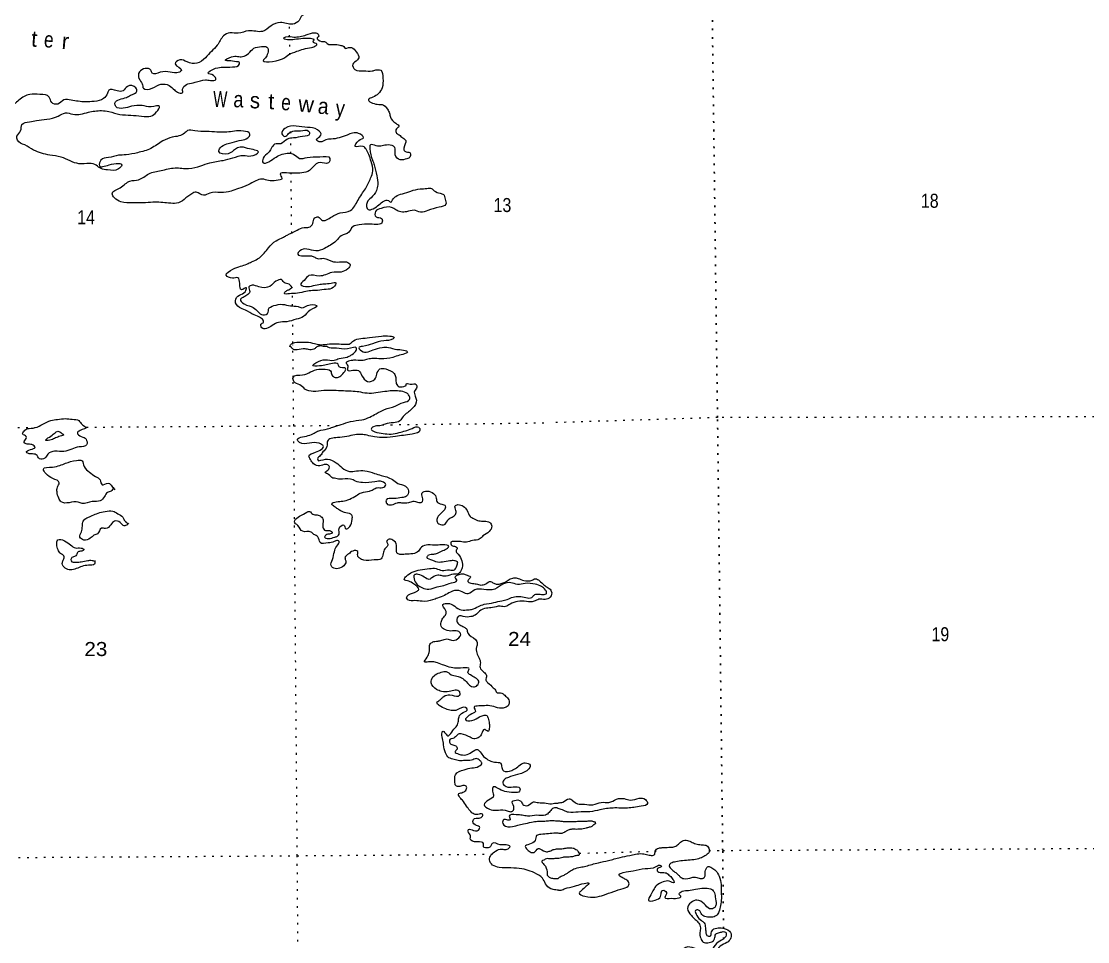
# Model space of a CAD drawing. Header units: feet. Extents: x 248627 to 501257, y -181930 to 5472.
# Drawn here: x 369084 to 382378, y -170220 to -158743 of the extents above; entities that cross this region are included whole.
import ezdxf
from ezdxf.enums import TextEntityAlignment as Align

# ---------------------------------------------------------------- set-up
doc = ezdxf.new("R2010")
doc.units = ezdxf.units.FT
doc.header["$LTSCALE"] = 70
doc.linetypes.add('DOTTED', pattern=[1.5, 0.3, -1.2])
doc.linetypes.add('MEDIUM_DASHED', pattern=[4.5, 3, -1.5])
for name, color, linetype, lineweight in [('39', 7, 'Continuous', 13), ('41', 7, 'MEDIUM_DASHED', 13), ('6', 7, 'DOTTED', 25), ('7', 7, 'DOTTED', 13)]:
    doc.layers.add(name, color=color, linetype=linetype, lineweight=lineweight)

msp = doc.modelspace()

# ---------------------------------------------------------------- linework, layer by layer
at = {"layer": '39'}
msp.add_line((372477.89, -162825.05), (372477.75, -162824.99), dxfattribs=at)
for points in [[(373422.31, -158448.32), (373331.04, -158514.58), (373197.36, -158571.62), (373071.6, -158622.45), (372926.98, -158633.39), (372866.24, -158612.44), (372778.74, -158559.81), (372754.88, -158574.39), (372703.71, -158633.8), (372583.72, -158670.43), (372546.67, -158731.58), (372467.08, -158777.47), (372313.8, -158756.35), (372197.95, -158798.94), (372090.63, -158867.53), (371917.52, -158860.91), (371789.37, -158891.65), (371684.69, -158887.69), (371604.96, -158925.53), (371526.68, -159039.86), (371453.74, -159117.84), (371378.83, -159197.87), (371273.52, -159266.42), (371150.48, -159248.73), (371059.46, -159222.35), (371002.11, -159273.84), (371080.09, -159354.85), (371054.34, -159375.5), (370937.68, -159375.81), (370815.02, -159378.25), (370716.69, -159390.28), (370699.87, -159352.35), (370555.44, -159373.35), (370550.95, -159453.99), (370590.45, -159521.68), (370605.6, -159577.76), (370714.22, -159577.62), (370823.89, -159527.1), (370926.79, -159543.18), (370992.21, -159598.26), (371049.2, -159633.38), (371097.38, -159628.39), (371094.95, -159606.29), (371100.29, -159569.93), (371249.86, -159502.51), (371378.05, -159473.78), (371442.51, -159478.54), (371508.67, -159467.15), (371479.56, -159417.39), (371412.67, -159390.52), (371506.03, -159328.25), (371598.29, -159314.33), (371714.91, -159312.01), (371804.71, -159273.97), (371804.44, -159259.88), (371767.97, -159246.51), (371667.17, -159234.42), (371630.9, -159231.11), (371702.44, -159185.39), (371841.18, -159182.62), (371914.85, -159142.9), (371984.04, -159079.09), (372080.17, -159057.04), (372144.7, -159065.82), (372161.33, -159093.68), (372150.41, -159154.32), (372136.95, -159186.81), (372103.42, -159221.71), (372340.54, -159208.93), (372420.01, -159157.01), (372517.8, -159116.8), (372603.77, -159088.91), (372701.95, -159068.83), (372757.79, -159043.55), (372769.55, -159027.2), (372743.18, -159015.65), (372720.67, -158995.96), (372736.38, -158975.51), (372687.77, -158958.35), (372593.23, -158958.22), (372488.86, -158970.36), (372400.39, -158972.12), (372351.71, -158950.94), (372383.61, -158936.21), (372482.22, -158938.27), (372636.58, -158911.04), (372738.67, -158884.84), (372775.06, -158894.18), (372789.9, -158934.16), (372772.03, -158946.6), (372827.24, -158993.83), (372873.57, -158996.94), (372898.16, -159020.62), (372978.82, -159031.09), (373055.42, -159039.64), (373104.02, -159056.8), (373122.62, -159082.6)], [(373122.62, -159082.6), (373198.8, -159069.01), (373260.19, -159124.17), (373289.76, -159198.09), (373274.18, -159224.58), (373214.85, -159278.12), (373242.26, -159344.03), (373353.19, -159359.95), (373457.83, -159361.9), (373503.85, -159348.9), (373564.28, -159353.74), (373592.27, -159449.84), (373582.51, -159570.87), (373533.66, -159646.35), (373466.06, -159687.97), (373412.31, -159717.24), (373522.08, -159777.48), (373582.48, -159780.3), (373647.93, -159837.4), (373673.06, -159889.26), (373686.09, -159939.35), (373751.85, -160012.55), (373790.86, -160054.06), (373759.26, -160084.9), (373756.05, -160127.26), (373792.86, -160158.74), (373841.84, -160196.03), (373876.64, -160227.56), (373852.31, -160322.69), (373865.14, -160362.72), (373929.9, -160383.58), (373915.05, -160448.32), (373889.06, -160456.89), (373808.86, -160470.57), (373745.3, -160407.39), (373739.51, -160314.87), (373656.46, -160284.3), (373505.8, -160295.36), (373435.2, -160284.68), (373428, -160329.13), (373462.94, -160473.43), (373482.18, -160533.46), (373516.93, -160667.69), (373527.12, -160780.27), (373510.41, -160853.1), (373443.73, -160943.03), (373394.54, -161000.4), (373408.33, -161090.75), (373472.48, -161079.4), (373541.93, -161029.69), (373605.43, -160984.12), (373659.57, -160974.98), (373688.14, -160996.57), (373721.56, -160955.63), (373751.18, -160926.84), (373835.02, -160892.95), (373940.97, -160858.62), (374057.14, -160832.14), (374139.5, -160826.48), (374197.85, -160827.33), (374232.57, -160854.83), (374307.62, -160887.57), (374346.09, -160900.9), (374369.36, -160960.85), (374376.59, -161023.14), (374292.83, -161061.06), (374152.8, -161102.11), (374060.65, -161122.06), (373979.76, -161099.51), (373885.57, -161117.49), (373817.2, -161118.86), (373752.36, -161093.97), (373699.46, -161062.8), (373570.97, -161075.43), (373499.31, -161115.11), (373506.61, -161181.43), (373575.36, -161200.2), (373584.21, -161242.31), (373435.91, -161271.44), (373297.29, -161280.24), (373215.27, -161304.03), (373166.3, -161373.47), (373072.57, -161415.61), (373009.41, -161479.3), (372938.02, -161533.08), (372864.39, -161574.82), (372756.35, -161605.17), (372643.29, -161583.25), (372555.2, -161605.14), (372531.88, -161647.9), (372600.63, -161666.67), (372731.59, -161678.16), (372776.29, -161701.43), (372848.64, -161697.98), (372976.16, -161739.75), (373076.77, -161741.77), (373137.14, -161742.58)], [(369128.54, -160283.81), (369034.89, -160225.26), (369029.91, -160175.02), (369074.89, -160107.66), (369091.53, -160030.81), (369185.38, -159994.7), (369273.63, -159980.86), (369402.05, -159964.21), (369542.11, -159925.17), (369633.87, -159885.08), (369726.71, -159901.36), (369919.36, -159877.39), (370083.89, -159855.99), (370176.66, -159868.24), (370312.11, -159903.81), (370451.08, -159913.12), (370584.1, -159926.58), (370698.71, -159924.3), (370770.14, -159872.54), (370807.03, -159803.33), (370702.51, -159807.43), (370591.62, -159793.52), (370459.02, -159802.2), (370354.88, -159826.43), (370261.97, -159806.13), (370251.11, -159764.05), (370396.55, -159690.67), (370446.36, -159665.51), (370525.83, -159613.59), (370513, -159573.57), (370408.01, -159553.5), (370352.75, -159608.98), (370278.35, -159610.46), (370173.56, -159600.46), (370158.17, -159637.02), (370109.2, -159706.46), (369993.2, -159740.99), (369880.67, -159747.26), (369705.24, -159724.57), (369614.68, -159722.35), (369537.22, -159774.23), (369462.4, -159753.57), (369432.98, -159687.7), (369315.67, -159653.79), (369188.95, -159654.3), (369053.52, -159725.46), (368996.06, -159770.91), (368907.55, -159770.66), (368827.42, -159788.36), (368716.68, -159782.51), (368648.08, -159771.8), (368569.93, -159787.45), (368567.22, -159855.97), (368650, -159872.45), (368704.95, -159905.59), (368626.64, -159913.19), (368522.2, -159921.31), (368440.06, -159939.06), (368379.74, -159940.26), (368467.45, -159898.23), (368492.93, -159863.49), (368435.83, -159822.34), (368256.49, -159805.77), (368169.83, -159797.43), (368064.97, -159783.4), (368010.95, -159798.57), (367944.94, -159818.01), (367973.97, -159863.75), (368014.15, -159860.94), (368059, -159892.27), (367998.98, -159909.57), (367872.19, -159906.06), (367793.58, -159897.55), (367660.68, -159890.13), (367548.11, -159894.38), (367421.9, -159921.06), (367309.22, -159919.28), (367166.84, -159942.25), (367072.68, -159962.25), (366958.03, -159962.52), (366831.12, -159952.96), (366752.2, -159928.35), (366691.19, -159893.32), (366626.04, -159852.32), (366559.23, -159829.49), (366460.55, -159823.4), (366342.96, -159775.39), (366326.65, -159763.63), (366303.11, -159689.59), (366266.3, -159658.1), (366221.14, -159610.67), (366204.75, -159594.88), (366150, -159571.81), (366139.1, -159527.72), (366082.3, -159502.67), (366039.92, -159495.46), (366039.42, -159469.29)], [(372459.28, -162060.16), (372408.13, -162014.86), (372371.78, -162007.53), (372326.7, -161964.13), (372258.68, -161983.6), (372183.46, -162047.53), (372046.81, -162054.28), (371959.92, -162033.86), (371922.06, -162052.73), (371931.26, -162112.97), (371893.9, -162158.01), (371848.15, -162185.1), (371816.4, -162207.89), (371861.75, -162265.39), (371975.27, -162311.46), (372034.62, -162364.65), (372093.7, -162403.75), (372161.45, -162370.18), (372164.78, -162333.87), (372232.3, -162288.22), (372340.62, -162271.96), (372439.53, -162290.13), (372534.26, -162300.33), (372578.77, -162313.54), (372684.68, -162277.2), (372773.5, -162293.55), (372683.94, -162343.67), (372603, -162423.82), (372511.12, -162457.87), (372393.02, -162488.41), (372290.59, -162496.5), (372212.9, -162536.3), (372080.65, -162563.1), (372071.8, -162520.99), (372103.47, -162494.18), (372076.41, -162446.39), (371985.04, -162401.89), (371877.32, -162343.62), (371802.27, -162310.87), (371752.44, -162229.3), (371803.34, -162155.79), (371872.95, -162114.13), (371890.12, -162065.45), (371830.26, -162090.81), (371806.61, -162010.73), (371783.15, -161940.71), (371714.86, -161946.1), (371639.73, -161909.33), (371722.76, -161833.17), (371896.54, -161769.29), (371954.36, -161741.96), (372030.11, -161706.22), (372111.17, -161632.11), (372166.28, -161568.58), (372259.1, -161478.12), (372352.8, -161433.97), (372398.58, -161408.89), (372522.14, -161348.03), (372609.96, -161312.05), (372670.28, -161310.85), (372717.65, -161263.59), (372742.49, -161194.62), (372784.48, -161181.7), (372827.44, -161219.11), (372955.43, -161180.31), (373059.11, -161131.93), (373189.27, -161101.15), (373281.36, -160972.44), (373373.18, -160829.65), (373439.05, -160697.44), (373465.51, -160608.3), (373445.18, -160491.91), (373417.32, -160401.84), (373381.91, -160338.1), (373345.02, -160302.59), (373246.46, -160302.53), (373291.32, -160229.14), (373348.98, -160193.76), (373289.63, -160140.57), (373145.2, -160161.57), (372947.02, -160211.83), (372880.82, -160221.2), (372812.92, -160246.72), (372764.12, -160219.5), (372819.39, -160164.03), (372777.87, -160096.38), (372652.55, -160064.64), (372511.45, -160049.33), (372371.2, -160078.3), (372332.29, -160147.54), (372369.06, -160177.02), (372416.66, -160141.83), (372488.47, -160110.2), (372564.84, -160106.66), (372665.53, -160112.71), (372678.25, -160146.7), (372588.34, -160178.69)], [(372588.34, -160178.69), (372478.06, -160197), (372401.92, -160212.61), (372318.5, -160268.65), (372242.21, -160276.21), (372198.97, -160329.43), (372165.75, -160380.43), (372098.65, -160448.22), (372097.75, -160506.64), (372167.94, -160495.18), (372259.32, -160434.96), (372421.35, -160387.43), (372481.97, -160402.33), (372553.31, -160451.26), (372645.65, -160441.36), (372804.39, -160432.16), (372931.52, -160453.8), (372912.45, -160508.55), (372807.74, -160502.58), (372720.3, -160558.69), (372674.86, -160601.89), (372484.42, -160635.89), (372391.85, -160633.7), (372309.6, -160645.41), (372332.79, -160701.33), (372262.88, -160726.89), (372164.35, -160728.85), (372087.56, -160710.24), (372007.51, -160731.98), (371911.92, -160782.21), (371790.11, -160828.94), (371700.16, -160858.92), (371569.77, -160877.63), (371433.11, -160884.38), (371355.19, -160912.11), (371263.94, -160873.65), (371207.99, -160892.89), (371019.15, -161011.43), (370920.55, -161009.37), (370725.24, -160999.16), (370602.66, -161005.63), (370473.94, -161006.18), (370324.83, -160993.03), (370245.42, -160942.25), (370216.31, -160892.49), (370315.46, -160818.02), (370438.59, -160735.01), (370544.89, -160718.8), (370674.21, -160643.73), (370826.3, -160602.44), (371000.69, -160570.77), (371169.79, -160577.48), (371320.02, -160544.28), (371433.98, -160507.77), (371598.32, -160476.31), (371722.45, -160445.64), (371854.62, -160414.82), (371945.26, -160421.07), (372038.92, -160374.9), (371905.25, -160327.22), (371810.4, -160310.98), (371752.55, -160336.3), (371661.13, -160394.51), (371547.91, -160364.54), (371563.19, -160321.94), (371646.72, -160271.95), (371712.77, -160254.52), (371828.86, -160224.02), (371906.78, -160196.29), (371934.04, -160149.43), (371852.85, -160110.77), (371645.93, -160124.96), (371396.33, -160115.83), (371245.33, -160108.76), (371156.75, -160104.49), (371119.16, -160137.45), (370965.25, -160188.85), (370847.42, -160233.49), (370700.35, -160327.04), (370532.41, -160380.72), (370390.11, -160407.72), (370295.68, -160413.63), (370169.5, -160442.32), (370075.53, -160472.39), (370058.78, -160543.2), (370179.27, -160532.75), (370336.23, -160535.67), (370294.88, -160582.81), (370160.36, -160595.56), (370077.57, -160579.08), (370018.45, -160537.97), (369933.54, -160515.49), (369802.84, -160518.09), (369580.01, -160435.93), (369438.72, -160410.55), (369236.38, -160348.12), (369128.54, -160283.81)], [(373137.14, -161742.58), (373184.04, -161775.88), (373152.86, -161828.86), (373073.16, -161868.71), (372956.61, -161875.06), (372876.68, -161902.83), (372796.52, -161918.52), (372669.69, -161912.99), (372608.47, -161972.61), (372567.28, -162027.81), (372597.75, -162043.31), (372702.35, -162043.24), (372794.5, -162023.28), (372860.74, -162015.92), (372947.05, -162006.15), (373005.32, -162002.98), (372972.21, -162060.02), (372886.21, -162085.9), (372777.82, -162098.13), (372693.41, -162101.82), (372607.21, -162117.63), (372502.96, -162135.82), (372428.6, -162139.31), (372364.18, -162136.57), (372385.73, -162105.93), (372417.59, -162089.19), (372465.27, -162058.03)], [(372452.61, -162810.76), (372433.08, -162795.73), (372468.54, -162756.76), (372564.86, -162744.78), (372639.26, -162743.3), (372740.18, -162761.43), (372802.78, -162774.28), (372895.2, -162768.41), (373023.89, -162765.85), (373116.46, -162768.03), (373184.71, -162760.63), (373224.27, -162725.61), (373316.27, -162697.6), (373422.68, -162687.43), (373573.18, -162668.32), (373679.79, -162668.21), (373732.45, -162687.3), (373718.65, -162701.67), (373604.46, -162726.1), (373462.35, -162763.16), (373338.26, -162795.84), (373292.32, -162812.86), (373306.89, -162838.75), (373383.88, -162867.43), (373471.85, -162839.5), (373581.9, -162809.11), (373660.36, -162809.57), (373763.41, -162833.69), (373850.06, -162842.04), (373896.85, -162869.3), (373880.99, -162881.7), (373798.97, -162905.48), (373717.07, -162935.31), (373564.48, -162950.43), (373471.91, -162948.24), (373403.66, -162955.64), (373345.62, -162970.9), (373224.9, -162969.27), (373164.8, -162982.55), (373132.9, -162997.28), (373153.82, -163039.16), (373148.78, -163091.62), (373217.22, -163094.28), (373285.7, -163098.96), (373331.17, -163162.5), (373398.91, -163233.65), (373490.9, -163205.64), (373515.81, -163140.7), (373554.84, -163077.49), (373627.26, -163078.06), (373732.97, -163136.37), (373751.95, -163182.31), (373755.19, -163246.69), (373782.21, -163292.47), (373850.66, -163295.14), (373882.48, -163276.38), (373880.28, -163266.35), (373932.6, -163267.33), (374007.11, -163271.89), (374013.79, -163305.99), (373986.53, -163352.85), (373993.79, -163417.15), (374010.83, -163467.15), (373962.45, -163566.79), (373911.05, -163614.13), (373883.28, -163634.83), (373843.76, -163671.86), (373802.53, -163725.04), (373722.52, -163748.79), (373618.23, -163764.96), (373552.26, -163786.41), (373474.04, -163798.04), (373446.42, -163826.78), (373489.3, -163860.16), (373594.32, -163882.24), (373693.04, -163890.34), (373795.24, -163870.18), (373955.18, -163818.67), (374039.4, -163804.91), (374054.17, -163840.86), (373958.53, -163889.08), (373749.92, -163919.42), (373609.36, -163932.28), (373488.52, -163924.62), (373393.59, -163904.36), (373325, -163893.64), (373242.63, -163899.31), (373142.44, -163919.43), (373024.04, -163933.87), (372945.81, -163945.49), (372900.14, -163976.61), (372893.4, -164045.21), (372844.4, -164112.64), (372811.06, -164157.61), (372777.65, -164198.55), (372790.21, -164224.48)], [(372775.17, -162795.59), (372745.36, -162821.74), (372679.27, -162837.15), (372622.78, -162828.21), (372522.43, -162840.27), (372476.03, -162833.14), (372451.48, -162811.48)], [(373493.2, -164486.38), (373336.47, -164495.55), (373251.64, -164477.1), (373186.76, -164450.19), (373056.06, -164452.8), (372987.43, -164440.06), (372967.28, -164438.45), (372914.12, -164393.19), (372873.4, -164367.82), (372905.04, -164339), (372922.17, -164288.31), (372877.55, -164269.06), (372805.44, -164284.6), (372728.53, -164259.95), (372687.28, -164206.39), (372670.39, -164164.44), (372751.94, -164116.5), (372848.97, -164036.03), (372796.08, -164004.86), (372677.37, -164003.19), (372550.46, -163993.64), (372527.81, -163965.9), (372661.49, -163908.86), (372793.08, -163847.84), (372901.28, -163825.55), (372967.21, -163802.08), (373071.23, -163771.82), (373187.17, -163733.26), (373327.57, -163712.34), (373427.5, -163678.13), (373509.17, -163636.23), (373612.77, -163583.82), (373744.71, -163540.92), (373850.43, -163494.51), (373924.18, -163458.81), (373912.97, -163398.62), (373882.35, -163375.06), (373795.43, -163352.62), (373616.55, -163360.21), (373393.66, -163380.76), (373292.78, -163364.64), (373101.45, -163352.34), (372978.64, -163346.73), (372853.94, -163347.2), (372723.4, -163357.85), (372620.23, -163327.69), (372556.9, -163276.59), (372481.7, -163235.79), (372472.66, -163183.61), (372590.72, -163151.06), (372690.6, -163114.83), (372792.53, -163080.58), (372844.85, -163081.56), (372939.78, -163101.82), (372956.82, -163151.82), (372997.65, -163183.23), (373105.12, -163122.69), (373126.28, -163071.93), (373045.39, -163049.37), (373034.76, -163019.37), (372964.19, -163010.71), (372799.81, -163040.16), (372717.21, -163033.75), (372756.85, -163002.75), (372874.76, -162962.14), (372983.53, -162970.05), (373047.45, -162946.62), (373145.67, -162928.56), (373193.51, -162905.45), (373250.94, -162857.99), (373264.24, -162817.45), (373149.75, -162825.77), (373012.82, -162818.43), (372926.25, -162814.11), (372885.63, -162791.7)], [(372774.35, -162795.61), (372780.48, -162794.15), (372790.99, -162790.64), (372812.01, -162787.14), (372845.87, -162791.81), (372866.89, -162791.81), (372888.2, -162792.11)], [(369156.56, -163821.08), (369256.12, -163809.5), (369351.87, -163767.32), (369451.56, -163721.03), (369533.77, -163707.31), (369632.14, -163697.3), (369718.8, -163705.64), (369799.54, -163720.14), (369844.81, -163773.62), (369895.77, -163808.85), (369815.99, -163844.67), (369782.38, -163875.55), (369831.49, -163918.88), (369890.49, -163953.95), (369897.83, -164022.27), (369805.83, -164050.29), (369711.79, -164076.32), (369615.85, -164108.44), (369499.07, -164102.71), (369415.31, -164140.63), (369376.02, -164189.74), (369309.78, -164197.1), (369270.61, -164147.53), (369202.02, -164136.82), (369147.31, -164115.75), (369196.96, -164082.54), (369254.81, -164057.23), (369215.92, -164021.75), (369155.44, -164014.9), (369116.77, -163991.5), (369146.05, -163944.6), (369145.55, -163918.43), (369100.78, -163891.13), (369118.15, -163852.52), (369161.77, -163819.43)], [(369598.75, -163908.9), (369537.96, -163926.73), (369486.1, -163949.92), (369420.09, -163969.36), (369389.89, -163967.94), (369433.36, -163926.8), (369494.85, -163881.27), (369540.6, -163854.18), (369589.39, -163881.41), (369613.87, -163899.04), (369597.97, -163909.43)], [(370233.82, -164553.28), (370204.54, -164600.18), (370156.63, -164619.26), (370119.34, -164668.33), (370068.06, -164721.71), (369965.67, -164731.81), (369843.44, -164756.39), (369792.82, -164739.27), (369680.3, -164745.54), (369579.49, -164733.45), (369550.5, -164689.72), (369528.85, -164609.6), (369533.81, -164553.12), (369556.86, -164496.27), (369477.41, -164443.48), (369389.72, -164380.78), (369358.52, -164327.03), (369472.67, -164300.59), (369636.71, -164253.02), (369770.81, -164218.13), (369841.3, -164222.77), (369866.82, -164294.76), (369932.5, -164363.94), (370010.03, -164420.79), (370065.08, -164459.97), (370090.4, -164521.9), (370168.48, -164502.22), (370213.44, -164539.59), (370248.51, -164585.21)], [(372790.21, -164224.48), (372902.47, -164204.12), (373009.88, -164246.29), (373085.54, -164311.24), (373174.9, -164355.78), (373261.29, -164350.03), (373367.86, -164347.91), (373485.13, -164379.81), (373570.08, -164404.3), (373638.83, -164423.07), (373709.9, -164457.9), (373777.17, -164504.9), (373872.37, -164539.25), (373909.71, -164598.92), (373884.8, -164663.86), (373828.81, -164681.09), (373728.46, -164693.15), (373632.29, -164713.19), (373639.13, -164755.35), (373699.8, -164772.26), (373771.73, -164746.67), (373822, -164745.66), (373914.49, -164743.82), (373970.48, -164726.6), (374025.04, -164739.61), (374077.32, -164738.57), (374086.3, -164682), (374081.13, -164621.69), (374141.07, -164600.36), (374224.12, -164630.93), (374257.44, -164690.68), (374262.23, -164730.86), (374327.23, -164763.8), (374369.88, -164785.1), (374368.44, -164815.34), (374311.4, -164882.93), (374274.04, -164927.98), (374267.07, -164984.51), (374328.12, -165021.55), (374366.17, -165012.74), (374405.31, -164955.57), (374496.62, -164891.33), (374501.73, -164842.89), (374492.57, -164784.68), (374526.49, -164769.9), (374593.26, -164790.73), (374640.51, -164842.15), (374680.13, -164915.87), (374722.9, -164943.21), (374787.78, -164970.11), (374856.26, -164974.79), (374923, -164993.6), (374947.97, -165037.41), (374917.06, -165104.48), (374839.64, -165158.38), (374792.19, -165201.62), (374710.02, -165217.35), (374631.95, -165237.03), (374559.41, -165230.42), (374480.91, -165227.95), (374438.88, -165238.86), (374449.7, -165278.92), (374498.22, -165292.05), (374516.67, -165309.81), (374503.28, -165346.32), (374530.23, -165388.07), (374576.04, -165469.73), (374579.7, -165556.25), (374550.65, -165615.23), (374522.89, -165635.92), (374472.62, -165636.92), (374378.53, -165660.95), (374332.21, -165657.84), (374275.76, -165650.91), (374211.87, -165676.35), (374170.11, -165701.34), (374107.2, -165672.39), (374032.15, -165639.65), (373987.95, -165642.54), (373987.36, -165717.07), (374083.59, -165805.77), (374166.42, -165824.26), (374268.43, -165794.04), (374350.56, -165776.29), (374446.54, -165746.19), (374512.32, -165714.67), (374510.08, -165702.63), (374493.57, -165680.81), (374553.05, -165635.32), (374607.38, -165636.25), (374658.03, -165655.38), (374684.44, -165668.95), (374668.85, -165695.44), (374649.32, -165726.04), (374689.99, -165749.4), (374756.54, -165758.14), (374813.15, -165773.13)], [(374523.99, -165482.85), (374483.51, -165469.56), (374427.2, -165470.68), (374332.97, -165486.65), (374252.46, -165484.23), (374213.91, -165466.87), (374142.77, -165428.01), (374162.3, -165397.41), (374226.45, -165386.07), (374270.46, -165373.11), (374340.26, -165341.51), (374368.22, -165330.88), (374413.7, -165289.7), (374340.89, -165269), (374264.56, -165274.55), (374153.89, -165272.72), (374071.91, -165298.52), (374034.66, -165349.61), (373964.86, -165381.2), (373870.47, -165389.12), (373804.12, -165390.45), (373767.54, -165371.04), (373761.72, -165276.5), (373716.21, -165210.95), (373655.74, -165204.1), (373638.14, -165230.63), (373654.84, -165262.52), (373617.71, -165319.64), (373596.74, -165380.48), (373569.78, -165443.44), (373483.59, -165459.25), (373352.89, -165461.86), (373302.16, -165438.7), (373277.42, -165406.97), (373278.43, -165354.59), (373215.94, -165347.78), (373166.33, -165383), (373118.91, -165428.25), (373130.01, -165482.4), (373102.78, -165531.28), (372964.42, -165554.17), (372945.86, -165530.37), (372962.54, -165455.53), (372986.8, -165356.37), (373015.65, -165287.32), (373044.74, -165230.36), (373026.37, -165216.63), (372984.38, -165229.55), (372908.28, -165247.17), (372807.59, -165241.12), (372782.15, -165173.16), (372731.23, -165139.94), (372696.51, -165112.43), (372591.72, -165102.44), (372530.02, -165031.17), (372488.88, -164983.65), (372536.02, -164924.31), (372603.74, -164888.73), (372677.52, -164855.04), (372718.39, -164888.46), (372770.86, -164897.49), (372819.5, -164916.66), (372846.49, -164960.42), (372844.19, -165051.09), (372875.16, -165092.77), (372925.43, -165091.77), (372958.21, -165123.33), (372938.3, -165133.8), (372892.2, -165142.77), (372864.67, -165175.54), (372913.27, -165192.7), (372991.38, -165175.03), (373025.34, -165162.27), (373045.02, -165139.73), (373045.65, -165067.22), (373105.2, -165025.76), (373130.18, -165069.57), (373177.94, -165042.43), (373208.42, -164953.22), (373205.37, -164898.91), (373128.39, -164870.23), (373071.67, -164849.21), (373028.94, -164823.88), (372986.14, -164794.52), (372953.28, -164758.93), (373011.13, -164733.61), (373091.44, -164725.97), (373177.44, -164700.09), (373261.09, -164656.14), (373324.78, -164620.64), (373422.96, -164600.56), (373468.86, -164581.52), (373520.72, -164558.33), (373589.08, -164556.97), (373628.65, -164521.95), (373585.69, -164484.54), (373493.2, -164486.38)], [(370421.41, -165002.66), (370393.72, -165027.37), (370355.56, -165030.15), (370316.58, -164990.65), (370245.9, -164975.94), (370198.49, -165021.19), (370135.03, -165068.77), (370082.63, -165063.77), (370033.67, -165133.22), (369989.78, -165152.22), (369944.22, -165189.37), (369862.16, -165211.14), (369815.19, -165173.82), (369834.07, -165109), (369844.79, -165038.3), (369855.62, -164973.64), (369967, -164906.98), (370040.82, -164875.31), (370128.95, -164855.43), (370223.37, -164849.52), (370288.37, -164882.46), (370347.53, -164925.59), (370366.32, -164961.46), (370409.65, -165019), (370381.73, -165031.64)], [(370001.8, -165466.13), (369994.64, -165512.59), (369920.47, -165526.15), (369840.27, -165539.83), (369696.27, -165582.98), (369631.5, -165562.11), (369594.15, -165502.44), (369607.46, -165461.9), (369612.46, -165407.43), (369573.72, -165380.01), (369542.67, -165334.31), (369525.2, -165262.16), (369538.28, -165209.54), (369620.95, -165219.97), (369698.4, -165272.8), (369757.44, -165309.89), (369831.87, -165310.42), (369864.47, -165331.93), (369836.62, -165348.59), (369790.57, -165359.58), (369773.16, -165396.17), (369747.37, -165414.81), (369707.58, -165437.76), (369704.17, -165470.04), (369764.88, -165488.97), (369831.12, -165481.61), (369911.32, -165467.94), (369965.57, -165464.84), (370004.08, -165480.19)], [(374318.93, -166860.36), (374379.1, -166851.11), (374444.22, -166890.09), (374512.96, -166908.86), (374573.71, -166929.8), (374628.92, -166977.03), (374722.72, -167043.64), (374768.58, -167022.59), (374787.73, -166971.86), (374742.69, -166930.47), (374683.65, -166893.38), (374650.86, -166861.81), (374668.15, -166819.17), (374591.44, -166804.59), (374484.91, -166808.73), (374398.02, -166788.3), (374353.48, -166773.08), (374272.43, -166742.47), (374213.85, -166729.54), (374159.56, -166730.62), (374111.31, -166731.58), (374144.37, -166672.52), (374167.35, -166611.65), (374172.65, -166573.28), (374175.52, -166512.81), (374193.28, -166494.33), (374241.19, -166475.25), (374279.32, -166470.47), (374325.41, -166461.49), (374389.45, -166444.11), (374448.1, -166461.07), (374522.19, -166443.48), (374561.14, -166376.25), (374526.42, -166348.75), (374439.88, -166346.44), (374348.86, -166320.06), (374326.36, -166300.37), (374317.05, -166234.1), (374340.26, -166185.3), (374377.54, -166136.23), (374376.7, -166091.94), (374339.04, -166016.17), (374368.97, -166003.49), (374465.87, -166021.7), (374549.39, -166076.42), (374633.99, -166082.79), (374698.22, -166075.47), (374782.02, -166039.57), (374855.92, -166011.92), (374974.21, -165991.44), (375074.32, -165967.3), (375142.42, -165951.84), (375214.27, -165922.22), (375288.55, -165914.7), (375373.27, -165927.11), (375447.71, -165927.64), (375479.3, -165896.81), (375515.27, -165884.01), (375589.82, -165890.58), (375631.78, -165875.65), (375618.94, -165835.62), (375569.8, -165790.28), (375490.81, -165761.65), (375365.91, -165752.05), (375269.59, -165764.04), (375188.73, -165743.5), (375096.47, -165757.42), (374987.07, -165822.02), (374848.37, -165826.8), (374737.85, -165833.03), (374652.27, -165881.05), (374619.99, -165875.65), (374536.85, -165841.05), (374434.61, -165859.2), (374358.97, -165900.98), (374273.13, -165934.91), (374211.21, -165958.3), (374080.78, -165974.99), (373990.11, -165966.73), (373903.42, -165956.37), (373886.87, -165932.53), (373912.28, -165893.76), (374012.09, -165853.51), (374037.77, -165828.84), (373974.05, -165757.61), (373915.09, -165724.55), (373858.33, -165701.51), (373885.71, -165660.69), (373957.17, -165610.93), (374055.2, -165582.8), (374173.57, -165566.35), (374254.04, -165566.76), (374328.89, -165589.44), (374421.31, -165583.57), (374483.64, -165582.33), (374514.86, -165531.36), (374523.99, -165482.85)], [(374813.15, -165773.13), (374873.2, -165757.83), (374935, -165728.41), (374973.62, -165749.79), (375016.08, -165761.03), (375116.16, -165734.87), (375165.85, -165703.68), (375225.79, -165682.34), (375276.21, -165689.4), (375349.13, -165716.14), (375451.6, -165710.07), (375493.56, -165695.14), (375544.29, -165718.29), (375597.57, -165769.59), (375652.59, -165806.76), (375691.6, -165848.28), (375676.97, -165925.09), (375615.14, -165952.5), (375536.64, -165950.04), (375476.78, -165975.39), (375382.27, -165977.28), (375271.65, -165977.46), (375177.72, -166009.54), (375119.98, -166040.9), (375053.51, -166036.18), (374957.3, -166054.21), (374883.02, -166061.73), (374795.2, -166097.71), (374743.84, -166147.06), (374689.9, -166166.26), (374593.3, -166164.16), (374546.9, -166157.02), (374511.94, -166222.16), (374549.01, -166267.74), (374603.88, -166296.86), (374636.59, -166324.4), (374649.54, -166370.46), (374747.67, -166453.09), (374768.69, -166501), (374759.45, -166543.48), (374760.87, -166617.96), (374790.28, -166683.83), (374807.48, -166741.89), (374802.56, -166800.39), (374851.94, -166857.81), (374882.94, -166901.49), (374876.01, -166960.03), (374900.72, -166989.75), (374968.3, -167052.85), (375001.28, -167094.48), (375005.49, -167104.46), (375076.21, -167121.18), (375121.14, -167156.54), (375143.68, -167178.24), (375162.24, -167202.04), (375166.91, -167236.18), (375151.63, -167278.77), (375103.84, -167303.89), (375045.56, -167307.06), (374948.51, -167280.8), (374857.91, -167276.56), (374787.57, -167279.98), (374727.52, -167295.27), (374744.6, -167347.29), (374718.89, -167369.95), (374645.29, -167413.71), (374621.86, -167450.42), (374702.52, -167460.9), (374794.17, -167414.77), (374840.14, -167399.76), (374886.39, -167398.84), (374905.14, -167432.7), (374918.47, -167498.89), (374917.65, -167561.34), (374902.26, -167597.89), (374875.77, -167580.3), (374857.52, -167572.6), (374822.36, -167627.68), (374790.96, -167668.58), (374739.06, -167689.75), (374678.36, -167670.82), (374566.92, -167628.73), (374540.78, -167629.26), (374505.13, -167658.16), (374463.4, -167685.17), (374429.41, -167695.91), (374428.36, -167746.28), (374477.08, -167769.48), (374501.36, -167777.05), (374516.2, -167817.03), (374490.68, -167849.76), (374537.54, -167881.05), (374697.98, -167855.7), (374771.76, -167822.01), (374804.55, -167853.58), (374847.85, -167909.11), (374921.27, -167962.02)], [(375779.59, -169577.84), (375746.57, -169574.78), (375685.94, -169559.87), (375618.36, -169496.78), (375580.86, -169429.05), (375535.89, -169391.68), (375428.29, -169339.45), (375325.16, -169311.3), (375188.16, -169299.93), (375041.19, -169292.79), (374960.18, -169264.19), (374920.71, -169198.52), (374997.1, -169090.27), (375073.04, -169064.59), (375127.45, -169069.55), (375151.42, -169061.01), (375177.03, -169032.31), (375128.38, -169013.14), (375051.9, -169010.64), (374955.04, -168994.44), (374937.52, -169025), (374905.77, -169047.78), (374847.23, -169036.86), (374846.42, -168994.59), (374767.62, -168976.02), (374680.39, -168937.48), (374685.73, -168901.12), (374654.45, -168843.34), (374660.06, -168821.08), (374722.67, -168833.93), (374794.67, -168812.36), (374798.38, -168796.18), (374759.68, -168770.77), (374712.43, -168719.35), (374722.03, -168694.99), (374792.1, -168677.48), (374833.9, -168654.5), (374837.58, -168636.3), (374791.18, -168629.17), (374730.85, -168630.37), (374675.64, -168583.14), (374632.38, -168529.63), (374584.71, -168456.06), (374541.53, -168406.58), (374534.99, -168380.53), (374574.86, -168361.61), (374624.6, -168332.43), (374633.84, -168289.95), (374599.28, -168270.5), (374549.24, -168283.58), (374500.75, -168272.46), (374489.7, -168220.32), (374496.17, -168137.63), (374605.61, -168075.03), (374699.73, -168053.02), (374789.83, -168031.09), (374825.25, -167990.11), (374804.65, -167964.34), (374753.8, -167935.14), (374697.88, -167956.4), (374613.47, -167960.09), (374545.14, -167963.46), (374480.46, -167946.63), (374415.69, -167925.76), (374370.26, -167864.24), (374348.24, -167763.99), (374334.67, -167685.72), (374329.19, -167609.3), (374335, -167597.1), (374369.64, -167620.58), (374408.46, -167652.03), (374422.34, -167641.68), (374477.3, -167570.1), (374512.69, -167527.11), (374533.69, -167468.29), (374540.7, -167413.78), (374592.02, -167362.41), (374643.57, -167323.12), (374623.04, -167301.38), (374516.97, -167329.67), (374375.91, -167316.37), (374294.63, -167273.68), (374265.79, -167238), (374297.43, -167209.18), (374325.12, -167184.46), (374350.83, -167161.8), (374426.86, -167140.15), (374533.77, -167156.15), (374551.64, -167143.71), (374548.9, -167105.5), (374418.01, -167098.03), (374323.5, -167099.92), (374260.63, -167072.97), (374192.7, -166991.76), (374196, -166953.43), (374245.07, -166890.03), (374318.93, -166860.36)], [(374921.27, -167962.02), (374983.99, -167980.91), (375060.7, -167995.49), (375073.73, -168045.58), (375096.69, -168089.43), (375197.15, -168083.4), (375256.9, -168052), (375320.32, -168002.41), (375364.32, -167989.45), (375427.27, -168020.42), (375400.16, -168075.33), (375268.52, -168134.34), (375156.57, -168170.8), (375106.77, -168195.96), (375085.49, -168240.69), (375130.61, -168286.11), (375215.18, -168290.46), (375297.93, -168304.93), (375296.61, -168341.2), (375226.58, -168360.72), (375111.62, -168344.88), (375020.33, -168304.41), (374967.74, -168289.35), (374958.72, -168343.9), (374971.86, -168400.03), (374908.56, -168455.66), (374853.29, -168511.13), (374920.72, -168566.18), (375003.47, -168580.64), (375114.06, -168578.44), (375168.73, -168597.49), (375208.83, -168590.65), (375223.85, -168533.96), (375206.49, -168467.85), (375230.43, -168457.31), (375311.09, -168467.78), (375338.04, -168509.54), (375398.59, -168520.42), (375468.16, -168476.74), (375532.69, -168485.53), (375607.17, -168488.07), (375693.9, -168500.44), (375731.99, -168493.64), (375762.56, -168491.74)], [(375784, -168486.05), (375834, -168480.05), (375912, -168437.05), (375957, -168458.05), (376019, -168500.05), (376106, -168506.05), (376210, -168512.05), (376315, -168482.05), (376407, -168484.05), (376506, -168442.05), (376601, -168436.05), (376679, -168454.05), (376786, -168430.05), (376864, -168446.05), (376892, -168495.05), (376812, -168531.05), (376643, -168553.05), (376462, -168553.05), (376297, -168575.05), (376172, -168599.05), (376027, -168603.05), (375904, -168606.05), (375885.34, -168600.83)], [(375763.26, -168549.63), (375705.1, -168560.63), (375663.76, -168607.77), (375618.13, -168640.9), (375509.55, -168643.06), (375393.08, -168653.44), (375328.5, -168642.64), (375253.95, -168636.07), (375167.84, -168655.91), (375176.72, -168700.04), (375150.66, -168704.58), (375098.23, -168697.57), (375085.04, -168744.15), (375180.39, -168786.56), (375272.57, -168768.61), (375344.65, -168751.07), (375444.81, -168728.93), (375521.02, -168717.35), (375593.41, -168715.91), (375657.68, -168710.6), (375726.04, -168709.24), (375764.32, -168712.5)], [(375762.46, -168491.75), (375780, -168488.05), (375784.33, -168486.08)], [(375764, -168550.05), (375784, -168558.05), (375811, -168566.05), (375844, -168579.05), (375872, -168594.05), (375885.75, -168600.94)], [(375764.32, -168712.5), (375772, -168714.05), (375792, -168714.05), (375816, -168717.05), (375841, -168720.05), (375880, -168722.05), (375923, -168720.05), (375960, -168722.05), (376001, -168719.05), (376061, -168717.05), (376105, -168717.05), (376152, -168714.05), (376184, -168712.05), (376205, -168717.05), (376221, -168722.05), (376237, -168727.05), (376240, -168735.05), (376242, -168746.05), (376222, -168762.05), (376189, -168786.05), (376163, -168792.05), (376126, -168805.05), (376088, -168813.05), (376053, -168816.05), (376021, -168818.05), (375989, -168818.05), (375960, -168816.05), (375937, -168821.05), (375912, -168824.05), (375878, -168843.05), (375841, -168861.05), (375824, -168871.05), (375800, -168871.05), (375777, -168867.05), (375767, -168866.05)], [(375767.39, -168865.98), (375743.11, -168865.98), (375654.75, -168873.78), (375560.36, -168881.7), (375508.35, -168896.83), (375489.4, -168957.62), (375417.89, -169005.36), (375366.11, -169032.58), (375390.97, -169070.34), (375439.92, -169105.62), (375476.15, -169106.91), (375525.5, -169057.6), (375592.43, -169086.47), (375642.93, -169097.55), (375684.92, -169084.63), (375714.86, -169071.95), (375771.47, -169061.85)], [(375777.15, -169430.03), (375813.35, -169403.67), (375861.65, -169383.58), (375920.03, -169343.38), (375972.36, -169313.23), (376056.89, -169291.17), (376121.3, -169277.15), (376199.79, -169255.08), (376278.28, -169235.03), (376403.06, -169206.97), (376549.98, -169168.87), (376668.72, -169142.82), (376741.18, -169128.8), (376827.71, -169122.85), (376896.13, -169137.01), (376952.47, -169143.1), (376974.61, -169135.07), (376986.7, -169090.8), (377030.99, -169052.59), (377075.27, -169046.6), (377155.77, -169042.65), (377220.16, -169036.68), (377266.46, -169012.57), (377302.7, -168978.38), (377355.03, -168954.27), (377419.42, -168966.42), (377477.77, -168994.66), (377544.17, -169008.82), (377604.54, -169014.92), (377626.67, -169020.98), (377660.87, -169067.32), (377664.88, -169091.48), (377634.68, -169129.7), (377578.32, -169165.88), (377509.88, -169189.97), (377423.35, -169201.96), (377326.75, -169209.92), (377244.23, -169223.93), (377181.84, -169241.98), (377165.74, -169258.07), (377163.71, -169286.25), (377183.82, -169310.43), (377232.11, -169350.74), (377270.33, -169382.99), (377298.49, -169409.19), (377344.76, -169433.4), (377441.37, -169419.4), (377505.76, -169417.45), (377564.12, -169431.6), (377602.36, -169413.52), (377608.41, -169377.29), (377620.51, -169312.88), (377646.69, -169282.71), (377692.97, -169296.85), (377741.25, -169335.15), (377783.48, -169403.64), (377807.58, -169508.35), (377809.55, -169617.06), (377811.53, -169679.47), (377799.42, -169768.04), (377781.28, -169846.53), (377749.06, -169892.8), (377690.69, -169914.89), (377620.26, -169908.78), (377567.95, -169882.55), (377527.73, -169826.15), (377489.49, -169830.13), (377505.56, -169892.56), (377561.88, -169957.04), (377596.08, -169983.24), (377612.15, -170045.66), (377618.17, -170100.03), (377632.24, -170142.32), (377672.48, -170150.41), (377688.6, -170098.08), (377704.71, -170069.92), (377773.14, -170047.84), (377847.6, -170055.97), (377926.06, -170104.36), (377930.06, -170172.81), (377879.72, -170231.15), (377797.19, -170275.35), (377748.86, -170355.83), (377716.64, -170416.19), (377674.37, -170434.27), (377609.98, -170410.04), (377551.63, -170391.87), (377483.22, -170381.73), (377418.8, -170421.93), (377392.61, -170496.39), (377382.54, -170510.47), (377330.22, -170506.39), (377285.95, -170512.39), (377223.54, -170564.67), (377189.29, -170645.16), (377171.16, -170707.55), (377138.95, -170733.69)], [(375771.47, -169061.85), (375801, -169063.05), (375841, -169058.05), (375862, -169055.05), (375888, -169050.05), (375921, -169049.05), (375949, -169050.05), (375974, -169055.05), (375997, -169068.05), (376016, -169082.05), (376025, -169101.05), (376041, -169119.05), (376040, -169130.05), (376038, -169138.05), (376029, -169145.05), (376008, -169146.05), (375966, -169157.05), (375916, -169164.05), (375880, -169165.05), (375833, -169170.05), (375800, -169180.05), (375773.09, -169181.06)], [(375773.09, -169181.06), (375737.11, -169184.28), (375678.8, -169185.44), (375616.54, -169190.71), (375596.67, -169203.19), (375572.73, -169213.73), (375599.68, -169255.49), (375637.67, -169349.38), (375646.68, -169399.55), (375665.08, -169415.29), (375695.47, -169426.77), (375741.83, -169431.89), (375777.15, -169430.03)], [(375888.99, -169549), (376006.49, -169520.62), (376101.08, -169492.54), (376159.44, -169488.57), (376125.21, -169528.8), (376066.83, -169581.08), (376038.64, -169611.25), (376111.07, -169653.6), (376342.51, -169637.73), (376469.3, -169593.56), (376588.05, -169555.43), (376658.5, -169511.22), (376658.52, -169487.06), (376620.3, -169444.74), (376574.02, -169420.54), (376533.79, -169386.27), (376586.12, -169358.14), (376712.91, -169336.13), (376861.84, -169308.09), (376998.7, -169284.07), (377055.05, -169268.02), (377063.09, -169280.11), (377016.8, -169306.24), (377010.75, -169334.41), (377067.09, -169356.62), (377121.42, -169362.71), (377169.7, -169398.99), (377207.92, -169443.32), (377221.99, -169481.59), (377161.62, -169465.42), (377087.16, -169473.4), (377000.61, -169521.63), (376964.36, -169571.92), (376932.14, -169636.31), (376901.92, -169704.72), (376984.43, -169702.79), (377052.87, -169656.56), (377058.92, -169624.36), (377079.07, -169580.09), (377127.35, -169606.31), (377105.19, -169668.69), (377187.69, -169678.84), (377286.3, -169672.9), (377306.43, -169660.84), (377286.32, -169624.59), (377322.56, -169590.4), (377403.06, -169580.41), (377489.6, -169564.4), (377596.26, -169552.43), (377674.74, -169560.56), (377719, -169594.83), (377735.07, -169661.28), (377745.09, -169755.9), (377728.98, -169792.12), (377664.58, -169808.17), (377598.19, -169747.7), (377507.65, -169701.31), (377433.18, -169729.42), (377388.88, -169805.87), (377437.14, -169894.5), (377485.42, -169942.87), (377529.67, -169987.2), (377549.77, -170045.6), (377543.71, -170103.98), (377553.74, -170176.46), (377585.92, -170224.81), (377644.27, -170232.92), (377704.65, -170212.85), (377726.8, -170184.69), (377740.91, -170126.32), (377789.22, -170106.24), (377835.51, -170094.21), (377863.68, -170100.27), (377865.67, -170154.63), (377813.33, -170198.87), (377734.82, -170263.21), (377670.39, -170331.59), (377577.83, -170317.41), (377499.35, -170307.26), (377394.71, -170285.01), (377302.12, -170339.27), (377255.81, -170395.59), (377231.63, -170474.08), (377181.29, -170536.44), (377151.07, -170608.88), (377130.94, -170631.01), (377032.34, -170610.78), (376921.65, -170634.82), (376839.1, -170741.44), (376752.51, -170862.14), (376698.15, -170930.53), (376605.57, -170950.57), (376515.02, -170924.31), (376400.33, -170896.01), (376311.79, -170881.83), (376245.36, -170924.04)], [(375779.59, -169577.84), (375813, -169577.05), (375838, -169567.05), (375864, -169558.05), (375888, -169548.05)]]:
    msp.add_spline(points, degree=3, dxfattribs=at)
at = {"layer": '6'}
msp.add_line((377838.57, -170187.03), (377837.7, -170097.07), dxfattribs=at)
msp.add_lwpolyline([(377837.3, -170056.02), (377827.89, -169081.58), (377763.77, -163684.24), (377693.61, -158325.14), (377653.63, -152956.02), (377606.65, -147571.49), (377619.99, -142153.38)], dxfattribs=at)
at = {"layer": '7'}
for p, q in [((372429.41, -158936.9), (372427.72, -158775.62)), ((372431.75, -159160.3), (372429.73, -158967.46)), ((372441.97, -160137.76), (372441.13, -160057.65)), ((372444.63, -160391.71), (372442.67, -160204.65)), ((372455.01, -161383.52), (372447.21, -160637.93)), ((372464.5, -162291.38), (372462.9, -162138.63)), ((372469.37, -162757.1), (372466.37, -162470.36)), ((372469.61, -162780.41), (372469.59, -162778.12)), ((372473.85, -163185.62), (372470.11, -162828.31)), ((373583.53, -163773.92), (375683, -163749.05)), ((376040.27, -169116.94), (377000.03, -169091.29))]:
    msp.add_line(p, q, dxfattribs=at)
for points in [[(372605.4, -180270.32), (372608.2, -179883.16), (372562.15, -174521.7), (372524.03, -169147.55), (372480.15, -163787.61), (372474.34, -163232.32)], [(395081.89, -163609.9), (393810.63, -163613.87), (388461.67, -163650.75), (383090.59, -163673.51), (377763.77, -163684.24), (375684.36, -163749.01)], [(369894.22, -163802.94), (372480.15, -163787.61), (373037.02, -163780.7)], [(366481.25, -163823.7), (367150.26, -163819.2), (369256.76, -163806.71)], [(377656.01, -169083.6), (377827.89, -169081.58), (383144.65, -169052.72), (388507.69, -169023.91), (391757.87, -169007.67)], [(345892.63, -169409.83), (351156.57, -169294.98), (356475.84, -169233.4), (361831.95, -169205.32), (367159.99, -169181.83), (372524.03, -169147.55), (374956.67, -169129.16)]]:
    msp.add_lwpolyline(points, dxfattribs=at)

# ---------------------------------------------------------------- texts
at = {"layer": '41'}
for s, rotation, p in [('t', 355.448, (369237.98, -159058.16)), ('r', 355.448, (369626.37, -159089.42)), ('t', 358.759, (372198.71, -159839.64)), ('w', 355.448, (372627.12, -159874.26))]:
    msp.add_text(s, height=200, rotation=rotation, dxfattribs=at).set_placement(p, align=Align.CENTER)
for s, rotation, width, p in [('e', 355.448, 0.8, (369420.12, -159069.57)), ('W', 358.775, 0.7, (371562.06, -159812.79)), ('a', 358.775, 0.85, (371789.23, -159815.14)), ('s', 358.775, 0.95, (371994.61, -159827.62)), ('e', 355.448, 0.8, (372377.55, -159851.91)), ('a', 355.448, 0.9, (372841.69, -159899.07)), ('y', 355.448, 0.85, (373052.87, -159925.15))]:
    msp.add_text(s, height=200, rotation=rotation, dxfattribs=dict(at, width=width)).set_placement(p, align=Align.CENTER)
at = {"layer": '7'}
for s, width, p in [('13', 0.85, (374971.68, -161120.95)), ('18', 0.85, (380299.03, -161067.6)), ('14', 0.85, (369780.51, -161273.88)), ('19', 0.85, (380431.24, -166472.78)), ('24', 1.1, (375151.97, -166531.95)), ('23', 1.1, (369869.95, -166657.56))]:
    msp.add_text(s, height=175, dxfattribs=dict(at, width=width)).set_placement(p)

doc.saveas('drawing.dxf')
